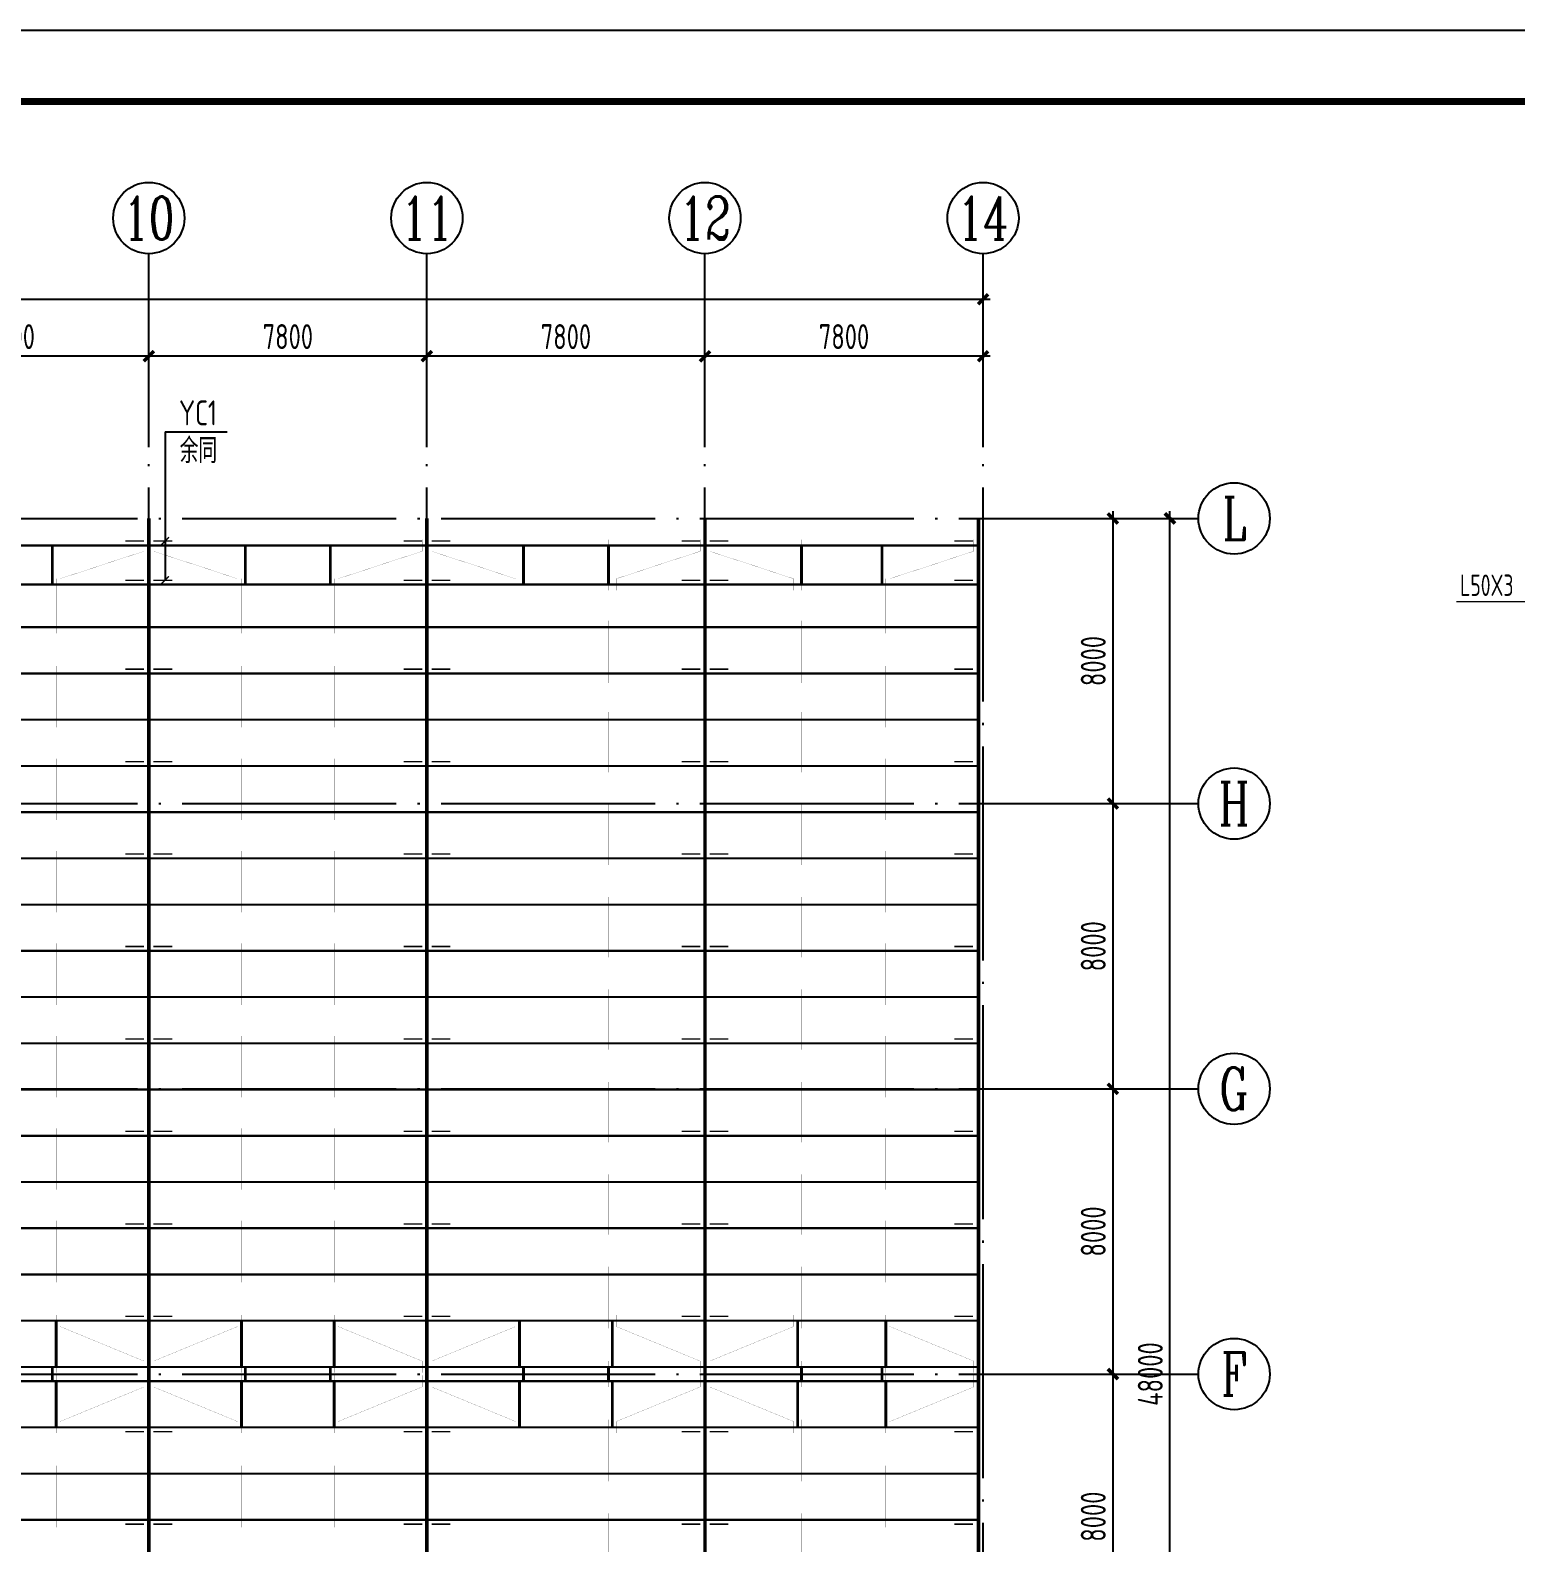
# Model space of a CAD drawing. Extents: x -2746917 to -971774, y -3334247 to -3250358.
# Drawn here: x -1746192 to -1725358, y -3295386 to -3274173 of the extents above; entities that cross this region are included whole.
import ezdxf
from ezdxf.enums import TextEntityAlignment as Align

# ---------------------------------------------------------------- set-up
doc = ezdxf.new("R2010")
doc.units = 0
doc.header["$LTSCALE"] = 1000
doc.header["$MEASUREMENT"] = 0
doc.header["$PDMODE"] = 35
for name, pattern in [('2', [16, 12.5, -1.5, 0.5, -1.5]), ('DASH', [0.35, 0.25, -0.1]), ('DOTE', [2.42, 2, -0.2, 0.02, -0.2])]:
    doc.linetypes.add(name, pattern=pattern)
doc.layers.get('0').update_dxf_attribs({"linetype": 'CONTINUOUS'})
doc.layers.get('Defpoints').update_dxf_attribs({"linetype": 'CONTINUOUS'})
for name, color, linetype in [('AXIS', 253, 'DOTE'), ('DIM', 3, 'CONTINUOUS'), ('NUM', 7, 'CONTINUOUS'), ('PUB_TITLE', 4, 'CONTINUOUS'), ('REIN', 1, 'CONTINUOUS'), ('TEXT', 7, 'CONTINUOUS'), ('THICK', 6, 'CONTINUOUS'), ('隅撑', 2, 'CONTINUOUS')]:
    doc.layers.add(name, color=color, linetype=linetype)
doc.layers.add('yichutu', color=7, linetype='CONTINUOUS', true_color=0xffffff, plot=False)
doc.styles.add('TSSD_Axis', font='Complex.shx', dxfattribs={"width": 0.7, "bigfont": 'hztxt.shx'})
doc.styles.add('TSSD_Dimension', font='tssdeng.shx', dxfattribs={"width": 0.75, "bigfont": 'Hztxt.shx'})
doc.styles.add('TSSD_Rein', font='Tssdeng.shx', dxfattribs={"width": 0.75, "bigfont": 'hztxt.shx'})
doc.dimstyles.new('TSSD_200_100', dxfattribs={"dimtxt": 350, "dimasz": 100, "dimexe": 100, "dimexo": 250, "dimgap": 100, "dimtad": 1, "dimdec": 0, "dimlfac": 2, "dimzin": 0, "dimdsep": 46, "dimtxsty": 'TSSD_Dimension', "dimblk": 'ARCHTICK', "dimcen": 0, "dimdle": 100, "dimclrt": 7, "dimadec": 0, "dimazin": 0, "dimtfac": 1, "dimtdec": 0, "dimtix": 1, "dimtmove": 2, "dimatfit": 3, "dimfxl": 1, "dimtolj": 1, "dimtzin": 0, "dimarcsym": 0})

# ---------------------------------------------------------------- blocks, each defined once
blk = doc.blocks.new('ts_axno')
at = {"color": 0, "linetype": 'ByBlock', "lineweight": -2}
blk.add_circle((0, 0), 0.5, dxfattribs=at)
at = {"color": 0, "linetype": 'ByBlock', "lineweight": -2, "style": 'TSSD_Axis', "width": 0.7}
blk.add_attdef('A', text='', height=0.6, dxfattribs=at).set_placement((0, 0), align=Align.MIDDLE_CENTER)
blk = doc.blocks.new('_ArchTick')
at = {"color": 0, "const_width": 0.5}
blk.add_lwpolyline([(-0.71, -0.71), (0.71, 0.71)], dxfattribs=at)
blk = doc.blocks.new('*D1843')
at = {"layer": 'Defpoints', "color": 0, "ltscale": 1.5}
for p in [(-1736729, -3278745), (-1736729, -3280020), (-1732829, -3280020)]:
    blk.add_point(p, dxfattribs=at)
at = {"layer": 'DIM', "color": 0, "lineweight": -2, "ltscale": 1.5}
for p, q in [((-1736729, -3279770), (-1736729, -3278645)), ((-1732829, -3279770), (-1732829, -3278645)), ((-1732729, -3278745), (-1736829, -3278745))]:
    blk.add_line(p, q, dxfattribs=at)
at = {"layer": 'DIM', "color": 0, "lineweight": -2, "ltscale": 1.5, "xscale": 100, "yscale": 100, "zscale": 100, "rotation": 180}
blk.add_blockref('_ArchTick', (-1736729, -3278745), dxfattribs=at)
at = {"layer": 'DIM', "color": 0, "lineweight": -2, "ltscale": 1.5, "xscale": 100, "yscale": 100, "zscale": 100}
blk.add_blockref('_ArchTick', (-1732829, -3278745), dxfattribs=at)
at = {"layer": 'DIM', "color": 7, "ltscale": 1.5, "insert": (-1734779, -3278470), "char_height": 350, "attachment_point": 5, "style": 'TSSD_Dimension'}
blk.add_mtext('\\A1;7800', dxfattribs=at)
blk = doc.blocks.new('*D1844')
at = {"layer": 'Defpoints', "color": 0, "ltscale": 1.5}
for p in [(-1740629, -3278745), (-1740629, -3280020), (-1736729, -3280020)]:
    blk.add_point(p, dxfattribs=at)
at = {"layer": 'DIM', "color": 0, "lineweight": -2, "ltscale": 1.5}
for p, q in [((-1740629, -3279770), (-1740629, -3278645)), ((-1736729, -3279770), (-1736729, -3278645)), ((-1736629, -3278745), (-1740729, -3278745))]:
    blk.add_line(p, q, dxfattribs=at)
at = {"layer": 'DIM', "color": 0, "lineweight": -2, "ltscale": 1.5, "xscale": 100, "yscale": 100, "zscale": 100, "rotation": 180}
blk.add_blockref('_ArchTick', (-1740629, -3278745), dxfattribs=at)
at = {"layer": 'DIM', "color": 0, "lineweight": -2, "ltscale": 1.5, "xscale": 100, "yscale": 100, "zscale": 100}
blk.add_blockref('_ArchTick', (-1736729, -3278745), dxfattribs=at)
at = {"layer": 'DIM', "color": 7, "ltscale": 1.5, "insert": (-1738679, -3278470), "char_height": 350, "attachment_point": 5, "style": 'TSSD_Dimension'}
blk.add_mtext('\\A1;7800', dxfattribs=at)
blk = doc.blocks.new('*D1845')
at = {"layer": 'Defpoints', "color": 0, "ltscale": 1.5}
for p in [(-1744529, -3278745), (-1744529, -3280020), (-1740629, -3280020)]:
    blk.add_point(p, dxfattribs=at)
at = {"layer": 'DIM', "color": 0, "lineweight": -2, "ltscale": 1.5}
for p, q in [((-1744529, -3279770), (-1744529, -3278645)), ((-1740629, -3279770), (-1740629, -3278645)), ((-1740529, -3278745), (-1744629, -3278745))]:
    blk.add_line(p, q, dxfattribs=at)
at = {"layer": 'DIM', "color": 0, "lineweight": -2, "ltscale": 1.5, "xscale": 100, "yscale": 100, "zscale": 100, "rotation": 180}
blk.add_blockref('_ArchTick', (-1744529, -3278745), dxfattribs=at)
at = {"layer": 'DIM', "color": 0, "lineweight": -2, "ltscale": 1.5, "xscale": 100, "yscale": 100, "zscale": 100}
blk.add_blockref('_ArchTick', (-1740629, -3278745), dxfattribs=at)
at = {"layer": 'DIM', "color": 7, "ltscale": 1.5, "insert": (-1742579, -3278470), "char_height": 350, "attachment_point": 5, "style": 'TSSD_Dimension'}
blk.add_mtext('\\A1;7800', dxfattribs=at)
blk = doc.blocks.new('*D1846')
at = {"layer": 'Defpoints', "color": 0, "ltscale": 1.5}
for p in [(-1748429, -3278745), (-1748429, -3280020), (-1744529, -3280020)]:
    blk.add_point(p, dxfattribs=at)
at = {"layer": 'DIM', "color": 0, "lineweight": -2, "ltscale": 1.5}
for p, q in [((-1748429, -3279770), (-1748429, -3278645)), ((-1744529, -3279770), (-1744529, -3278645)), ((-1744429, -3278745), (-1748529, -3278745))]:
    blk.add_line(p, q, dxfattribs=at)
at = {"layer": 'DIM', "color": 0, "lineweight": -2, "ltscale": 1.5, "xscale": 100, "yscale": 100, "zscale": 100, "rotation": 180}
blk.add_blockref('_ArchTick', (-1748429, -3278745), dxfattribs=at)
at = {"layer": 'DIM', "color": 0, "lineweight": -2, "ltscale": 1.5, "xscale": 100, "yscale": 100, "zscale": 100}
blk.add_blockref('_ArchTick', (-1744529, -3278745), dxfattribs=at)
at = {"layer": 'DIM', "color": 7, "ltscale": 1.5, "insert": (-1746479, -3278470), "char_height": 350, "attachment_point": 5, "style": 'TSSD_Dimension'}
blk.add_mtext('\\A1;7800', dxfattribs=at)
blk = doc.blocks.new('*D1854')
at = {"layer": 'Defpoints', "color": 0, "ltscale": 1.5}
for p in [(-1732829, -3277945), (-1775729, -3280020), (-1732829, -3280020)]:
    blk.add_point(p, dxfattribs=at)
at = {"layer": 'DIM', "color": 0, "lineweight": -2, "ltscale": 1.5}
for p, q in [((-1775829, -3277945), (-1732729, -3277945)), ((-1775729, -3279770), (-1775729, -3277845)), ((-1732829, -3279770), (-1732829, -3277845))]:
    blk.add_line(p, q, dxfattribs=at)
at = {"layer": 'DIM', "color": 0, "lineweight": -2, "ltscale": 1.5, "xscale": 100, "yscale": 100, "zscale": 100, "rotation": 180}
blk.add_blockref('_ArchTick', (-1775729, -3277945), dxfattribs=at)
at = {"layer": 'DIM', "color": 0, "lineweight": -2, "ltscale": 1.5, "xscale": 100, "yscale": 100, "zscale": 100}
blk.add_blockref('_ArchTick', (-1732829, -3277945), dxfattribs=at)
at = {"layer": 'DIM', "color": 7, "ltscale": 1.5, "insert": (-1754279, -3277670), "char_height": 350, "attachment_point": 5, "style": 'TSSD_Dimension'}
blk.add_mtext('\\A1;85800', dxfattribs=at)
blk = doc.blocks.new('*D1862')
at = {"layer": 'Defpoints', "color": 0, "ltscale": 1.5}
for p in [(-1731829, -3281020), (-1731829, -3285020), (-1731008, -3285020)]:
    blk.add_point(p, dxfattribs=at)
at = {"layer": 'DIM', "color": 0, "lineweight": -2, "ltscale": 1.5}
for p, q in [((-1731008, -3280920), (-1731008, -3285120)), ((-1731579, -3281020), (-1730908, -3281020)), ((-1731579, -3285020), (-1730908, -3285020))]:
    blk.add_line(p, q, dxfattribs=at)
at = {"layer": 'DIM', "color": 0, "lineweight": -2, "ltscale": 1.5, "xscale": 100, "yscale": 100, "zscale": 100}
for p, rotation in [((-1731008, -3281020), 90), ((-1731008, -3285020), 270)]:
    blk.add_blockref('_ArchTick', p, dxfattribs=dict(at, rotation=rotation))
at = {"layer": 'DIM', "color": 7, "ltscale": 1.5, "insert": (-1731283, -3283020), "char_height": 350, "attachment_point": 5, "rotation": 90, "style": 'TSSD_Dimension'}
blk.add_mtext('\\A1;8000', dxfattribs=at)
blk = doc.blocks.new('*D1863')
at = {"layer": 'Defpoints', "color": 0, "ltscale": 1.5}
for p in [(-1731829, -3285020), (-1731829, -3289020), (-1731008, -3289020)]:
    blk.add_point(p, dxfattribs=at)
at = {"layer": 'DIM', "color": 0, "lineweight": -2, "ltscale": 1.5}
for p, q in [((-1731579, -3285020), (-1730908, -3285020)), ((-1731008, -3284920), (-1731008, -3289120)), ((-1731579, -3289020), (-1730908, -3289020))]:
    blk.add_line(p, q, dxfattribs=at)
at = {"layer": 'DIM', "color": 0, "lineweight": -2, "ltscale": 1.5, "xscale": 100, "yscale": 100, "zscale": 100}
for p, rotation in [((-1731008, -3285020), 90), ((-1731008, -3289020), 270)]:
    blk.add_blockref('_ArchTick', p, dxfattribs=dict(at, rotation=rotation))
at = {"layer": 'DIM', "color": 7, "ltscale": 1.5, "insert": (-1731283, -3287020), "char_height": 350, "attachment_point": 5, "rotation": 90, "style": 'TSSD_Dimension'}
blk.add_mtext('\\A1;8000', dxfattribs=at)
blk = doc.blocks.new('*D1864')
at = {"layer": 'Defpoints', "color": 0, "ltscale": 1.5}
for p in [(-1731829, -3289020), (-1731829, -3293020), (-1731008, -3293020)]:
    blk.add_point(p, dxfattribs=at)
at = {"layer": 'DIM', "color": 0, "lineweight": -2, "ltscale": 1.5}
for p, q in [((-1731579, -3289020), (-1730908, -3289020)), ((-1731008, -3288920), (-1731008, -3293120)), ((-1731579, -3293020), (-1730908, -3293020))]:
    blk.add_line(p, q, dxfattribs=at)
at = {"layer": 'DIM', "color": 0, "lineweight": -2, "ltscale": 1.5, "xscale": 100, "yscale": 100, "zscale": 100}
for p, rotation in [((-1731008, -3289020), 90), ((-1731008, -3293020), 270)]:
    blk.add_blockref('_ArchTick', p, dxfattribs=dict(at, rotation=rotation))
at = {"layer": 'DIM', "color": 7, "ltscale": 1.5, "insert": (-1731283, -3291020), "char_height": 350, "attachment_point": 5, "rotation": 90, "style": 'TSSD_Dimension'}
blk.add_mtext('\\A1;8000', dxfattribs=at)
blk = doc.blocks.new('*D1865')
at = {"layer": 'Defpoints', "color": 0, "ltscale": 1.5}
for p in [(-1731829, -3293020), (-1731829, -3297020), (-1731008, -3297020)]:
    blk.add_point(p, dxfattribs=at)
at = {"layer": 'DIM', "color": 0, "lineweight": -2, "ltscale": 1.5}
for p, q in [((-1731579, -3293020), (-1730908, -3293020)), ((-1731008, -3292920), (-1731008, -3297120)), ((-1731579, -3297020), (-1730908, -3297020))]:
    blk.add_line(p, q, dxfattribs=at)
at = {"layer": 'DIM', "color": 0, "lineweight": -2, "ltscale": 1.5, "xscale": 100, "yscale": 100, "zscale": 100}
for p, rotation in [((-1731008, -3293020), 90), ((-1731008, -3297020), 270)]:
    blk.add_blockref('_ArchTick', p, dxfattribs=dict(at, rotation=rotation))
at = {"layer": 'DIM', "color": 7, "ltscale": 1.5, "insert": (-1731283, -3295020), "char_height": 350, "attachment_point": 5, "rotation": 90, "style": 'TSSD_Dimension'}
blk.add_mtext('\\A1;8000', dxfattribs=at)
blk = doc.blocks.new('*D1868')
at = {"layer": 'Defpoints', "color": 0, "ltscale": 1.5}
for p in [(-1731829, -3281020), (-1730208, -3281020), (-1731829, -3305020)]:
    blk.add_point(p, dxfattribs=at)
at = {"layer": 'DIM', "color": 0, "lineweight": -2, "ltscale": 1.5}
for p, q in [((-1730208, -3305120), (-1730208, -3280920)), ((-1731579, -3281020), (-1730108, -3281020)), ((-1731579, -3305020), (-1730108, -3305020))]:
    blk.add_line(p, q, dxfattribs=at)
at = {"layer": 'DIM', "color": 0, "lineweight": -2, "ltscale": 1.5, "xscale": 100, "yscale": 100, "zscale": 100}
for p, rotation in [((-1730208, -3281020), 90), ((-1730208, -3305020), 270)]:
    blk.add_blockref('_ArchTick', p, dxfattribs=dict(at, rotation=rotation))
at = {"layer": 'DIM', "color": 7, "ltscale": 1.5, "insert": (-1730483, -3293020), "char_height": 350, "attachment_point": 5, "rotation": 90, "style": 'TSSD_Dimension'}
blk.add_mtext('\\A1;48000', dxfattribs=at)
blk = doc.blocks.new('yct-891-420-89100-42000-100-2004.0')
at = {"layer": 'yichutu', "color": 7, "true_color": 0xffffff}
blk.add_lwpolyline([(0, 0), (0, 42000), (89100, 42000), (89100, 0)], close=True, dxfattribs=at)
blk = doc.blocks.new('A$C440D491C')
at = {"layer": 'PUB_TITLE'}
blk.add_lwpolyline([(0, 0), (0, 42000), (89100, 42000), (89100, 0)], close=True, dxfattribs=at)
at = {"layer": 'PUB_TITLE', "const_width": 100}
blk.add_lwpolyline([(88100, 1000), (88100, 41000), (713, 41000), (713, 1000), (88100, 1000)], dxfattribs=at)

msp = doc.modelspace()

# ---------------------------------------------------------------- linework, layer by layer
at = {"color": 0, "linetype": 'ByBlock'}
msp.add_line((-1744301.51, -3279805.18), (-1743431.09, -3279805.18), dxfattribs=at)
at = {"ltscale": 1.5}
msp.add_line((-1744301.51, -3279805.18), (-1744301.51, -3281886.52), dxfattribs=at)
at = {"layer": 'AXIS', "ltscale": 1.5}
for p, q in [((-1744528.83, -3305368.3), (-1744528.83, -3280019.55)), ((-1740628.83, -3305368.3), (-1740628.83, -3280019.55)), ((-1736728.83, -3305368.3), (-1736728.83, -3280019.55)), ((-1732828.83, -3305368.3), (-1732828.83, -3280019.55)), ((-1776728.83, -3281019.55), (-1731828.83, -3281019.55)), ((-1776728.83, -3285019.55), (-1731828.83, -3285019.55)), ((-1776728.83, -3289019.55), (-1731828.83, -3289019.55)), ((-1776728.83, -3293019.55), (-1731828.83, -3293019.55))]:
    msp.add_line(p, q, dxfattribs=at)
at = {"layer": 'NUM', "ltscale": 1.5}
for p, q in [((-1744528.83, -3280019.55), (-1744528.83, -3277306.89)), ((-1740628.83, -3280019.55), (-1740628.83, -3277306.89)), ((-1736728.83, -3280019.55), (-1736728.83, -3277306.89)), ((-1732828.83, -3280019.55), (-1732828.83, -3277306.89)), ((-1731828.83, -3281019.55), (-1729808.17, -3281019.55)), ((-1731828.83, -3285019.55), (-1729808.17, -3285019.55)), ((-1731828.83, -3289019.55), (-1729808.17, -3289019.55)), ((-1731828.83, -3293019.55), (-1729808.17, -3293019.55))]:
    msp.add_line(p, q, dxfattribs=at)
at = {"layer": 'REIN', "color": 4, "linetype": '2', "ltscale": 0.1, "const_width": 50}
for points in [[(-1744528.83, -3305019.55), (-1744528.83, -3281019.55)], [(-1740628.83, -3305019.55), (-1740628.83, -3281019.55)], [(-1736728.83, -3305019.55), (-1736728.83, -3281019.55)], [(-1732891.33, -3305019.55), (-1732891.33, -3281019.55)]]:
    msp.add_lwpolyline(points, dxfattribs=at)
at = {"layer": 'REIN', "color": 3, "linetype": 'ByBlock'}
for points, const_width in [([(-1745882.57, -3281397.62), (-1745882.57, -3281947.29)], 40), ([(-1745882.57, -3282028.56), (-1745882.57, -3281316.35)], 2), ([(-1743175.08, -3281397.62), (-1743175.08, -3281947.29)], 40), ([(-1743175.08, -3282028.56), (-1743175.08, -3281316.35)], 2), ([(-1741982.57, -3281397.62), (-1741982.57, -3281947.29)], 40), ([(-1741982.57, -3282028.56), (-1741982.57, -3281316.35)], 2), ([(-1739275.08, -3281397.62), (-1739275.08, -3281947.29)], 40), ([(-1739275.08, -3282028.56), (-1739275.08, -3281316.35)], 2), ([(-1738082.57, -3281397.62), (-1738082.57, -3281947.29)], 40), ([(-1738082.57, -3282028.56), (-1738082.57, -3281316.35)], 2), ([(-1735375.08, -3281397.62), (-1735375.08, -3281947.29)], 40), ([(-1735375.08, -3282028.56), (-1735375.08, -3281316.35)], 2), ([(-1734245.07, -3281397.62), (-1734245.07, -3281947.29)], 40), ([(-1734245.07, -3282028.56), (-1734245.07, -3281316.35)], 2), ([(-1745828.83, -3292190.15), (-1745828.83, -3293002.11)], 2), ([(-1743228.83, -3292190.15), (-1743228.83, -3293002.11)], 2), ([(-1741928.83, -3292190.15), (-1741928.83, -3293002.11)], 2), ([(-1739328.83, -3292190.15), (-1739328.83, -3293002.11)], 2), ([(-1738028.83, -3292190.15), (-1738028.83, -3293002.11)], 2), ([(-1735428.83, -3292190.15), (-1735428.83, -3293002.11)], 2), ([(-1734191.33, -3292190.15), (-1734191.33, -3293002.11)], 2), ([(-1745828.83, -3292920.84), (-1745828.83, -3292271.42)], 40), ([(-1743228.83, -3292920.84), (-1743228.83, -3292271.42)], 40), ([(-1741928.83, -3292920.84), (-1741928.83, -3292271.42)], 40), ([(-1739328.83, -3292920.84), (-1739328.83, -3292271.42)], 40), ([(-1738028.83, -3292920.84), (-1738028.83, -3292271.42)], 40), ([(-1735428.83, -3292920.84), (-1735428.83, -3292271.42)], 40), ([(-1734191.33, -3292920.84), (-1734191.33, -3292271.42)], 40), ([(-1745882.57, -3292838.53), (-1745882.57, -3293200.57)], 2), ([(-1743175.08, -3292838.53), (-1743175.08, -3293200.57)], 2), ([(-1741982.57, -3292838.53), (-1741982.57, -3293200.57)], 2), ([(-1739275.08, -3292838.53), (-1739275.08, -3293200.57)], 2), ([(-1738082.57, -3292838.53), (-1738082.57, -3293200.57)], 2), ([(-1735375.08, -3292838.53), (-1735375.08, -3293200.57)], 2), ([(-1734245.07, -3292838.53), (-1734245.07, -3293200.57)], 2), ([(-1745882.57, -3293119.3), (-1745882.57, -3292919.8)], 40), ([(-1745828.83, -3293848.95), (-1745828.83, -3293036.99)], 2), ([(-1743228.83, -3293848.95), (-1743228.83, -3293036.99)], 2), ([(-1743175.08, -3293119.3), (-1743175.08, -3292919.8)], 40), ([(-1741982.57, -3293119.3), (-1741982.57, -3292919.8)], 40), ([(-1741928.83, -3293848.95), (-1741928.83, -3293036.99)], 2), ([(-1739328.83, -3293848.95), (-1739328.83, -3293036.99)], 2), ([(-1739275.08, -3293119.3), (-1739275.08, -3292919.8)], 40), ([(-1738082.57, -3293119.3), (-1738082.57, -3292919.8)], 40), ([(-1738028.83, -3293848.95), (-1738028.83, -3293036.99)], 2), ([(-1735428.83, -3293848.95), (-1735428.83, -3293036.99)], 2), ([(-1735375.08, -3293119.3), (-1735375.08, -3292919.8)], 40), ([(-1734245.07, -3293119.3), (-1734245.07, -3292919.8)], 40), ([(-1734191.33, -3293848.95), (-1734191.33, -3293036.99)], 2), ([(-1745828.83, -3293118.26), (-1745828.83, -3293767.68)], 40), ([(-1743228.83, -3293118.26), (-1743228.83, -3293767.68)], 40), ([(-1741928.83, -3293118.26), (-1741928.83, -3293767.68)], 40), ([(-1739328.83, -3293118.26), (-1739328.83, -3293767.68)], 40), ([(-1738028.83, -3293118.26), (-1738028.83, -3293767.68)], 40), ([(-1735428.83, -3293118.26), (-1735428.83, -3293767.68)], 40), ([(-1734191.33, -3293118.26), (-1734191.33, -3293767.68)], 40)]:
    msp.add_lwpolyline(points, dxfattribs=dict(at, const_width=const_width))
at = {"layer": 'REIN', "color": 3, "linetype": 'DASH', "const_width": 2}
for points in [[(-1744595.97, -3281317.4), (-1744595.97, -3281479.94), (-1745775.08, -3281866.02), (-1745775.08, -3282028.56)], [(-1744461.68, -3281317.4), (-1744461.68, -3281479.94), (-1743282.57, -3281866.02), (-1743282.57, -3282028.56)], [(-1740695.97, -3281317.4), (-1740695.97, -3281479.94), (-1741875.08, -3281866.02), (-1741875.08, -3282028.56)], [(-1740561.68, -3281317.4), (-1740561.68, -3281479.94), (-1739382.57, -3281866.02), (-1739382.57, -3282028.56)], [(-1736795.97, -3281317.4), (-1736795.97, -3281479.94), (-1737975.08, -3281866.02), (-1737975.08, -3282028.56)], [(-1736661.68, -3281317.4), (-1736661.68, -3281479.94), (-1735482.57, -3281866.02), (-1735482.57, -3282028.56)], [(-1732958.47, -3281317.4), (-1732958.47, -3281479.94), (-1734137.58, -3281866.02), (-1734137.58, -3282028.56)], [(-1744595.97, -3293001.07), (-1744595.97, -3292838.53), (-1745775.08, -3292352.69), (-1745775.08, -3292190.15)], [(-1744461.68, -3293001.07), (-1744461.68, -3292838.53), (-1743282.57, -3292352.69), (-1743282.57, -3292190.15)], [(-1740695.97, -3293001.07), (-1740695.97, -3292838.53), (-1741875.08, -3292352.69), (-1741875.08, -3292190.15)], [(-1740561.68, -3293001.07), (-1740561.68, -3292838.53), (-1739382.57, -3292352.69), (-1739382.57, -3292190.15)], [(-1736795.97, -3293001.07), (-1736795.97, -3292838.53), (-1737975.08, -3292352.69), (-1737975.08, -3292190.15)], [(-1736661.68, -3293001.07), (-1736661.68, -3292838.53), (-1735482.57, -3292352.69), (-1735482.57, -3292190.15)], [(-1732958.47, -3293001.07), (-1732958.47, -3292838.53), (-1734137.58, -3292352.69), (-1734137.58, -3292190.15)], [(-1744595.97, -3293038.03), (-1744595.97, -3293200.57), (-1745775.08, -3293686.41), (-1745775.08, -3293848.95)], [(-1744461.68, -3293038.03), (-1744461.68, -3293200.57), (-1743282.57, -3293686.41), (-1743282.57, -3293848.95)], [(-1740695.97, -3293038.03), (-1740695.97, -3293200.57), (-1741875.08, -3293686.41), (-1741875.08, -3293848.95)], [(-1740561.68, -3293038.03), (-1740561.68, -3293200.57), (-1739382.57, -3293686.41), (-1739382.57, -3293848.95)], [(-1736795.97, -3293038.03), (-1736795.97, -3293200.57), (-1737975.08, -3293686.41), (-1737975.08, -3293848.95)], [(-1736661.68, -3293038.03), (-1736661.68, -3293200.57), (-1735482.57, -3293686.41), (-1735482.57, -3293848.95)], [(-1732958.47, -3293038.03), (-1732958.47, -3293200.57), (-1734137.58, -3293686.41), (-1734137.58, -3293848.95)]]:
    msp.add_lwpolyline(points, dxfattribs=at)
at = {"layer": 'REIN', "color": 0, "linetype": 'ByBlock', "const_width": 20}
for points in [[(-1744356.73, -3281393.12), (-1744246.29, -3281282.68)], [(-1744356.73, -3281941.75), (-1744246.29, -3281831.3)]]:
    msp.add_lwpolyline(points, dxfattribs=at)
at = {"layer": 'REIN', "color": 3, "linetype": 'DASH', "ltscale": 0.6, "const_width": 2}
for points in [[(-1745828.83, -3282632.07), (-1745828.83, -3281866.02)], [(-1743228.83, -3282632.07), (-1743228.83, -3281866.02)], [(-1741928.83, -3282632.07), (-1741928.83, -3281866.02)], [(-1739328.83, -3282632.07), (-1739328.83, -3281866.02)], [(-1738028.83, -3282632.07), (-1738028.83, -3281866.02)], [(-1735428.83, -3282632.07), (-1735428.83, -3281866.02)], [(-1734191.33, -3282632.07), (-1734191.33, -3281866.02)], [(-1745882.57, -3283328.98), (-1745882.57, -3282455.25)], [(-1743175.08, -3283328.98), (-1743175.08, -3282455.25)], [(-1741982.57, -3283328.98), (-1741982.57, -3282455.25)], [(-1739275.08, -3283328.98), (-1739275.08, -3282455.25)], [(-1738082.57, -3283328.98), (-1738082.57, -3282455.25)], [(-1735375.08, -3283328.98), (-1735375.08, -3282455.25)], [(-1734245.07, -3283328.98), (-1734245.07, -3282455.25)], [(-1745828.83, -3283951.68), (-1745828.83, -3283090.4)], [(-1743228.83, -3283951.68), (-1743228.83, -3283090.4)], [(-1741928.83, -3283951.68), (-1741928.83, -3283090.4)], [(-1739328.83, -3283951.68), (-1739328.83, -3283090.4)], [(-1738028.83, -3283951.68), (-1738028.83, -3283090.4)], [(-1735428.83, -3283951.68), (-1735428.83, -3283090.4)], [(-1734191.33, -3283951.68), (-1734191.33, -3283090.4)], [(-1745882.57, -3284581.42), (-1745882.57, -3283734.69)], [(-1743175.08, -3284581.42), (-1743175.08, -3283734.69)], [(-1741982.57, -3284581.42), (-1741982.57, -3283734.69)], [(-1739275.08, -3284581.42), (-1739275.08, -3283734.69)], [(-1738082.57, -3284581.42), (-1738082.57, -3283734.69)], [(-1735375.08, -3284581.42), (-1735375.08, -3283734.69)], [(-1734245.07, -3284581.42), (-1734245.07, -3283734.69)], [(-1745828.83, -3285248.43), (-1745828.83, -3284387.15)], [(-1743228.83, -3285248.43), (-1743228.83, -3284387.15)], [(-1741928.83, -3285248.43), (-1741928.83, -3284387.15)], [(-1739328.83, -3285248.43), (-1739328.83, -3284387.15)], [(-1738028.83, -3285248.43), (-1738028.83, -3284387.15)], [(-1735428.83, -3285248.43), (-1735428.83, -3284387.15)], [(-1734191.33, -3285248.43), (-1734191.33, -3284387.15)], [(-1745882.57, -3285878.17), (-1745882.57, -3285031.45)], [(-1743175.08, -3285878.17), (-1743175.08, -3285031.45)], [(-1741982.57, -3285878.17), (-1741982.57, -3285031.45)], [(-1739275.08, -3285878.17), (-1739275.08, -3285031.45)], [(-1738082.57, -3285878.17), (-1738082.57, -3285031.45)], [(-1735375.08, -3285878.17), (-1735375.08, -3285031.45)], [(-1734245.07, -3285878.17), (-1734245.07, -3285031.45)], [(-1745828.83, -3286545.18), (-1745828.83, -3285683.91)], [(-1743228.83, -3286545.18), (-1743228.83, -3285683.91)], [(-1741928.83, -3286545.18), (-1741928.83, -3285683.91)], [(-1739328.83, -3286545.18), (-1739328.83, -3285683.91)], [(-1738028.83, -3286545.18), (-1738028.83, -3285683.91)], [(-1735428.83, -3286545.18), (-1735428.83, -3285683.91)], [(-1734191.33, -3286545.18), (-1734191.33, -3285683.91)], [(-1745882.57, -3287174.92), (-1745882.57, -3286328.2)], [(-1743175.08, -3287174.92), (-1743175.08, -3286328.2)], [(-1741982.57, -3287174.92), (-1741982.57, -3286328.2)], [(-1739275.08, -3287174.92), (-1739275.08, -3286328.2)], [(-1738082.57, -3287174.92), (-1738082.57, -3286328.2)], [(-1735375.08, -3287174.92), (-1735375.08, -3286328.2)], [(-1734245.07, -3287174.92), (-1734245.07, -3286328.2)], [(-1745828.83, -3287841.93), (-1745828.83, -3286980.66)], [(-1743228.83, -3287841.93), (-1743228.83, -3286980.66)], [(-1741928.83, -3287841.93), (-1741928.83, -3286980.66)], [(-1739328.83, -3287841.93), (-1739328.83, -3286980.66)], [(-1738028.83, -3287841.93), (-1738028.83, -3286980.66)], [(-1735428.83, -3287841.93), (-1735428.83, -3286980.66)], [(-1734191.33, -3287841.93), (-1734191.33, -3286980.66)], [(-1745882.57, -3288471.67), (-1745882.57, -3287624.95)], [(-1743175.08, -3288471.67), (-1743175.08, -3287624.95)], [(-1741982.57, -3288471.67), (-1741982.57, -3287624.95)], [(-1739275.08, -3288471.67), (-1739275.08, -3287624.95)], [(-1738082.57, -3288471.67), (-1738082.57, -3287624.95)], [(-1735375.08, -3288471.67), (-1735375.08, -3287624.95)], [(-1734245.07, -3288471.67), (-1734245.07, -3287624.95)], [(-1745828.83, -3289138.68), (-1745828.83, -3288277.41)], [(-1743228.83, -3289138.68), (-1743228.83, -3288277.41)], [(-1741928.83, -3289138.68), (-1741928.83, -3288277.41)], [(-1739328.83, -3289138.68), (-1739328.83, -3288277.41)], [(-1738028.83, -3289138.68), (-1738028.83, -3288277.41)], [(-1735428.83, -3289138.68), (-1735428.83, -3288277.41)], [(-1734191.33, -3289138.68), (-1734191.33, -3288277.41)], [(-1745882.57, -3289768.42), (-1745882.57, -3288921.7)], [(-1743175.08, -3289768.42), (-1743175.08, -3288921.7)], [(-1741982.57, -3289768.42), (-1741982.57, -3288921.7)], [(-1739275.08, -3289768.42), (-1739275.08, -3288921.7)], [(-1738082.57, -3289768.42), (-1738082.57, -3288921.7)], [(-1735375.08, -3289768.42), (-1735375.08, -3288921.7)], [(-1734245.07, -3289768.42), (-1734245.07, -3288921.7)], [(-1745828.83, -3290435.44), (-1745828.83, -3289574.16)], [(-1743228.83, -3290435.44), (-1743228.83, -3289574.16)], [(-1741928.83, -3290435.44), (-1741928.83, -3289574.16)], [(-1739328.83, -3290435.44), (-1739328.83, -3289574.16)], [(-1738028.83, -3290435.44), (-1738028.83, -3289574.16)], [(-1735428.83, -3290435.44), (-1735428.83, -3289574.16)], [(-1734191.33, -3290435.44), (-1734191.33, -3289574.16)], [(-1745882.57, -3291065.17), (-1745882.57, -3290218.45)], [(-1743175.08, -3291065.17), (-1743175.08, -3290218.45)], [(-1741982.57, -3291065.17), (-1741982.57, -3290218.45)], [(-1739275.08, -3291065.17), (-1739275.08, -3290218.45)], [(-1738082.57, -3291065.17), (-1738082.57, -3290218.45)], [(-1735375.08, -3291065.17), (-1735375.08, -3290218.45)], [(-1734245.07, -3291065.17), (-1734245.07, -3290218.45)], [(-1745828.83, -3291732.19), (-1745828.83, -3290870.91)], [(-1743228.83, -3291732.19), (-1743228.83, -3290870.91)], [(-1741928.83, -3291732.19), (-1741928.83, -3290870.91)], [(-1739328.83, -3291732.19), (-1739328.83, -3290870.91)], [(-1738028.83, -3291732.19), (-1738028.83, -3290870.91)], [(-1735428.83, -3291732.19), (-1735428.83, -3290870.91)], [(-1734191.33, -3291732.19), (-1734191.33, -3290870.91)], [(-1745882.57, -3292379.71), (-1745882.57, -3291515.2)], [(-1743175.08, -3292379.71), (-1743175.08, -3291515.2)], [(-1741982.57, -3292379.71), (-1741982.57, -3291515.2)], [(-1739275.08, -3292379.71), (-1739275.08, -3291515.2)], [(-1738082.57, -3292379.71), (-1738082.57, -3291515.2)], [(-1735375.08, -3292379.71), (-1735375.08, -3291515.2)], [(-1734245.07, -3292379.71), (-1734245.07, -3291515.2)], [(-1745882.57, -3293659.39), (-1745882.57, -3294523.9)], [(-1743175.08, -3293659.39), (-1743175.08, -3294523.9)], [(-1741982.57, -3293659.39), (-1741982.57, -3294523.9)], [(-1739275.08, -3293659.39), (-1739275.08, -3294523.9)], [(-1738082.57, -3293659.39), (-1738082.57, -3294523.9)], [(-1735375.08, -3293659.39), (-1735375.08, -3294523.9)], [(-1734245.07, -3293659.39), (-1734245.07, -3294523.9)], [(-1745828.83, -3294306.91), (-1745828.83, -3295168.19)], [(-1743228.83, -3294306.91), (-1743228.83, -3295168.19)], [(-1741928.83, -3294306.91), (-1741928.83, -3295168.19)], [(-1739328.83, -3294306.91), (-1739328.83, -3295168.19)], [(-1738028.83, -3294306.91), (-1738028.83, -3295168.19)], [(-1735428.83, -3294306.91), (-1735428.83, -3295168.19)], [(-1734191.33, -3294306.91), (-1734191.33, -3295168.19)], [(-1745882.57, -3294973.93), (-1745882.57, -3295820.65)], [(-1743175.08, -3294973.93), (-1743175.08, -3295820.65)], [(-1741982.57, -3294973.93), (-1741982.57, -3295820.65)], [(-1739275.08, -3294973.93), (-1739275.08, -3295820.65)], [(-1738082.57, -3294973.93), (-1738082.57, -3295820.65)], [(-1735375.08, -3294973.93), (-1735375.08, -3295820.65)], [(-1734245.07, -3294973.93), (-1734245.07, -3295820.65)]]:
    msp.add_lwpolyline(points, dxfattribs=at)
at = {"layer": 'TEXT', "lineweight": 5}
msp.add_line((-1725155.05, -3282188.06, -192), (-1726187.18, -3282188.06, -192), dxfattribs=at)
at = {"layer": 'THICK', "const_width": 30}
for points in [[(-1732891.33, -3281398.67), (-1775728.83, -3281398.67)], [(-1732891.33, -3281947.29), (-1775728.83, -3281947.29)], [(-1732891.33, -3282545.79), (-1775728.83, -3282545.79)], [(-1732891.33, -3283194.17), (-1775728.83, -3283194.17)], [(-1732891.33, -3283842.55), (-1775728.83, -3283842.55)], [(-1732891.33, -3284490.92), (-1775728.83, -3284490.92)], [(-1732891.33, -3285139.29), (-1775728.83, -3285139.29)], [(-1732891.33, -3285787.67), (-1775728.83, -3285787.67)], [(-1732891.33, -3286436.04), (-1775728.83, -3286436.04)], [(-1732891.33, -3287084.42), (-1775728.83, -3287084.42)], [(-1732891.33, -3287732.8), (-1775728.83, -3287732.8)], [(-1732891.33, -3288381.17), (-1775728.83, -3288381.17)], [(-1732891.33, -3289029.55), (-1775728.83, -3289029.55)], [(-1732891.33, -3289677.93), (-1775728.83, -3289677.93)], [(-1732891.33, -3290326.3), (-1775728.83, -3290326.3)], [(-1732891.33, -3290974.67), (-1775728.83, -3290974.67)], [(-1732891.33, -3291623.05), (-1775728.83, -3291623.05)], [(-1732891.33, -3292271.42), (-1775728.83, -3292271.42)], [(-1732891.33, -3292919.8), (-1775728.83, -3292919.8)], [(-1732891.33, -3293119.3), (-1775728.83, -3293119.3)], [(-1732891.33, -3293767.68), (-1775728.83, -3293767.68)], [(-1732891.33, -3294416.05), (-1775728.83, -3294416.05)], [(-1732891.33, -3295064.43), (-1775728.83, -3295064.43)]]:
    msp.add_lwpolyline(points, dxfattribs=at)
at = {"layer": '隅撑', "linetype": 'DASH', "ltscale": 0.3, "const_width": 20}
for points in [[(-1744856.84, -3281337.9), (-1744594.6, -3281337.9)], [(-1744200.82, -3281337.9), (-1744463.06, -3281337.9)], [(-1740956.84, -3281337.9), (-1740694.6, -3281337.9)], [(-1740300.82, -3281337.9), (-1740563.06, -3281337.9)], [(-1737056.84, -3281337.9), (-1736794.6, -3281337.9)], [(-1736400.82, -3281337.9), (-1736663.06, -3281337.9)], [(-1732971.12, -3281337.9), (-1733233.37, -3281337.9)], [(-1744856.84, -3281886.52), (-1744594.6, -3281886.52)], [(-1744200.82, -3281886.52), (-1744463.06, -3281886.52)], [(-1740956.84, -3281886.52), (-1740694.6, -3281886.52)], [(-1740300.82, -3281886.52), (-1740563.06, -3281886.52)], [(-1737056.84, -3281886.52), (-1736794.6, -3281886.52)], [(-1736400.82, -3281886.52), (-1736663.06, -3281886.52)], [(-1732971.12, -3281886.52), (-1733233.37, -3281886.52)], [(-1744856.84, -3283133.4), (-1744594.6, -3283133.4)], [(-1744200.82, -3283133.4), (-1744463.06, -3283133.4)], [(-1740956.84, -3283133.4), (-1740694.6, -3283133.4)], [(-1740300.82, -3283133.4), (-1740563.06, -3283133.4)], [(-1737056.84, -3283133.4), (-1736794.6, -3283133.4)], [(-1736400.82, -3283133.4), (-1736663.06, -3283133.4)], [(-1732971.12, -3283133.4), (-1733233.37, -3283133.4)], [(-1744856.84, -3284430.15), (-1744594.6, -3284430.15)], [(-1744200.82, -3284430.15), (-1744463.06, -3284430.15)], [(-1740956.84, -3284430.15), (-1740694.6, -3284430.15)], [(-1740300.82, -3284430.15), (-1740563.06, -3284430.15)], [(-1737056.84, -3284430.15), (-1736794.6, -3284430.15)], [(-1736400.82, -3284430.15), (-1736663.06, -3284430.15)], [(-1732971.12, -3284430.15), (-1733233.37, -3284430.15)], [(-1744856.84, -3285726.9), (-1744594.6, -3285726.9)], [(-1744200.82, -3285726.9), (-1744463.06, -3285726.9)], [(-1740956.84, -3285726.9), (-1740694.6, -3285726.9)], [(-1740300.82, -3285726.9), (-1740563.06, -3285726.9)], [(-1737056.84, -3285726.9), (-1736794.6, -3285726.9)], [(-1736400.82, -3285726.9), (-1736663.06, -3285726.9)], [(-1732971.12, -3285726.9), (-1733233.37, -3285726.9)], [(-1744856.84, -3287023.65), (-1744594.6, -3287023.65)], [(-1744200.82, -3287023.65), (-1744463.06, -3287023.65)], [(-1740956.84, -3287023.65), (-1740694.6, -3287023.65)], [(-1740300.82, -3287023.65), (-1740563.06, -3287023.65)], [(-1737056.84, -3287023.65), (-1736794.6, -3287023.65)], [(-1736400.82, -3287023.65), (-1736663.06, -3287023.65)], [(-1732971.12, -3287023.65), (-1733233.37, -3287023.65)], [(-1744856.84, -3288320.4), (-1744594.6, -3288320.4)], [(-1744200.82, -3288320.4), (-1744463.06, -3288320.4)], [(-1740956.84, -3288320.4), (-1740694.6, -3288320.4)], [(-1740300.82, -3288320.4), (-1740563.06, -3288320.4)], [(-1737056.84, -3288320.4), (-1736794.6, -3288320.4)], [(-1736400.82, -3288320.4), (-1736663.06, -3288320.4)], [(-1732971.12, -3288320.4), (-1733233.37, -3288320.4)], [(-1744856.84, -3289617.16), (-1744594.6, -3289617.16)], [(-1744200.82, -3289617.16), (-1744463.06, -3289617.16)], [(-1740956.84, -3289617.16), (-1740694.6, -3289617.16)], [(-1740300.82, -3289617.16), (-1740563.06, -3289617.16)], [(-1737056.84, -3289617.16), (-1736794.6, -3289617.16)], [(-1736400.82, -3289617.16), (-1736663.06, -3289617.16)], [(-1732971.12, -3289617.16), (-1733233.37, -3289617.16)], [(-1744856.84, -3290913.91), (-1744594.6, -3290913.91)], [(-1744200.82, -3290913.91), (-1744463.06, -3290913.91)], [(-1740956.84, -3290913.91), (-1740694.6, -3290913.91)], [(-1740300.82, -3290913.91), (-1740563.06, -3290913.91)], [(-1737056.84, -3290913.91), (-1736794.6, -3290913.91)], [(-1736400.82, -3290913.91), (-1736663.06, -3290913.91)], [(-1732971.12, -3290913.91), (-1733233.37, -3290913.91)], [(-1744856.84, -3292210.66), (-1744594.6, -3292210.66)], [(-1744200.82, -3292210.66), (-1744463.06, -3292210.66)], [(-1740956.84, -3292210.66), (-1740694.6, -3292210.66)], [(-1740300.82, -3292210.66), (-1740563.06, -3292210.66)], [(-1737056.84, -3292210.66), (-1736794.6, -3292210.66)], [(-1736400.82, -3292210.66), (-1736663.06, -3292210.66)], [(-1732971.12, -3292210.66), (-1733233.37, -3292210.66)], [(-1744856.84, -3293828.44), (-1744594.6, -3293828.44)], [(-1744200.82, -3293828.44), (-1744463.06, -3293828.44)], [(-1740956.84, -3293828.44), (-1740694.6, -3293828.44)], [(-1740300.82, -3293828.44), (-1740563.06, -3293828.44)], [(-1737056.84, -3293828.44), (-1736794.6, -3293828.44)], [(-1736400.82, -3293828.44), (-1736663.06, -3293828.44)], [(-1732971.12, -3293828.44), (-1733233.37, -3293828.44)], [(-1744856.84, -3295125.19), (-1744594.6, -3295125.19)], [(-1744200.82, -3295125.19), (-1744463.06, -3295125.19)], [(-1740956.84, -3295125.19), (-1740694.6, -3295125.19)], [(-1740300.82, -3295125.19), (-1740563.06, -3295125.19)], [(-1737056.84, -3295125.19), (-1736794.6, -3295125.19)], [(-1736400.82, -3295125.19), (-1736663.06, -3295125.19)], [(-1732971.12, -3295125.19), (-1733233.37, -3295125.19)]]:
    msp.add_lwpolyline(points, dxfattribs=at)

# ---------------------------------------------------------------- block references
at = {"ltscale": 1.5}
msp.add_blockref('A$C440D491C', (-1781995.02, -3316173.05), dxfattribs=at)
at = {"layer": 'NUM'}
ref = msp.add_blockref('ts_axno', (-1744528.83, -3276806.89), dxfattribs=dict(at, xscale=1000, yscale=1000, zscale=1000))
ref.add_attrib('10', '10', dxfattribs={"height": 600, "style": 'TSSD_Axis', "width": 0.7}).set_placement((-1744528.83, -3276806.89), align=Align.MIDDLE_CENTER)
ref = msp.add_blockref('ts_axno', (-1740628.83, -3276806.89), dxfattribs=dict(at, xscale=1000, yscale=1000, zscale=1000))
ref.add_attrib('11', '11', dxfattribs={"height": 600, "style": 'TSSD_Axis', "width": 0.7}).set_placement((-1740628.83, -3276806.89), align=Align.MIDDLE_CENTER)
ref = msp.add_blockref('ts_axno', (-1736728.83, -3276806.89), dxfattribs=dict(at, xscale=1000, yscale=1000, zscale=1000))
ref.add_attrib('12', '12', dxfattribs={"height": 600, "style": 'TSSD_Axis', "width": 0.7}).set_placement((-1736728.83, -3276806.89), align=Align.MIDDLE_CENTER)
ref = msp.add_blockref('ts_axno', (-1732828.83, -3276806.89), dxfattribs=dict(at, xscale=1000, yscale=1000, zscale=1000))
ref.add_attrib('14', '14', dxfattribs={"height": 600, "style": 'TSSD_Axis', "width": 0.7}).set_placement((-1732828.83, -3276806.89), align=Align.MIDDLE_CENTER)
ref = msp.add_blockref('ts_axno', (-1729308.17, -3281019.55), dxfattribs=dict(at, xscale=1000, yscale=1000, zscale=1000))
ref.add_attrib('G', 'L', dxfattribs={"height": 600, "style": 'TSSD_Axis', "width": 0.7}).set_placement((-1729308.17, -3281019.55), align=Align.MIDDLE_CENTER)
ref = msp.add_blockref('ts_axno', (-1729308.17, -3285019.55), dxfattribs=dict(at, xscale=1000, yscale=1000, zscale=1000))
ref.add_attrib('F', 'H', dxfattribs={"height": 600, "style": 'TSSD_Axis', "width": 0.7}).set_placement((-1729308.17, -3285019.55), align=Align.MIDDLE_CENTER)
ref = msp.add_blockref('ts_axno', (-1729308.17, -3289019.55), dxfattribs=dict(at, xscale=1000, yscale=1000, zscale=1000))
ref.add_attrib('E', 'G', dxfattribs={"height": 600, "style": 'TSSD_Axis', "width": 0.7}).set_placement((-1729308.17, -3289019.55), align=Align.MIDDLE_CENTER)
ref = msp.add_blockref('ts_axno', (-1729308.17, -3293019.55), dxfattribs=dict(at, xscale=1000, yscale=1000, zscale=1000))
ref.add_attrib('D', 'F', dxfattribs={"height": 600, "style": 'TSSD_Axis', "width": 0.7}).set_placement((-1729308.17, -3293019.55), align=Align.MIDDLE_CENTER)
at = {"layer": 'yichutu'}
msp.add_blockref('yct-891-420-89100-42000-100-2004.0', (-1781995.02, -3316173.05), dxfattribs=at)

# ---------------------------------------------------------------- texts
at = {"layer": 'TEXT', "lineweight": 5, "style": 'TSSD_Rein'}
for s, height, width, p in [('YC1', 350, 0.75, (-1744104.51, -3279713.94)), ('余同', 350, 0.75, (-1744095.22, -3280243.61)), ('L50X3', 300, 0.7, (-1726138.68, -3282106.61, -192))]:
    msp.add_text(s, height=height, dxfattribs=dict(at, width=width)).set_placement(p)

# ---------------------------------------------------------------- dimensions: what is measured, and where the dimension line sits
at = {"layer": 'DIM', "ltscale": 1.5}
for base, p1, p2, picture, middle in [((-1732828.83, -3277944.55), (-1775728.83, -3280019.55), (-1732828.83, -3280019.55), '*D1854', (-1754278.83, -3277669.55)), ((-1748428.83, -3278744.55), (-1744528.83, -3280019.55), (-1748428.83, -3280019.55), '*D1846', (-1746478.83, -3278469.55)), ((-1744528.83, -3278744.55), (-1740628.83, -3280019.55), (-1744528.83, -3280019.55), '*D1845', (-1742578.83, -3278469.55)), ((-1740628.83, -3278744.55), (-1736728.83, -3280019.55), (-1740628.83, -3280019.55), '*D1844', (-1738678.83, -3278469.55)), ((-1736728.83, -3278744.55), (-1732828.83, -3280019.55), (-1736728.83, -3280019.55), '*D1843', (-1734778.83, -3278469.55))]:
    dim = msp.add_linear_dim(base=base, p1=p1, p2=p2, dimstyle='TSSD_200_100', dxfattribs=at)
    dim.commit()
    dim.dimension.update_dxf_attribs({"geometry": picture, "text_midpoint": middle})
for base, p1, p2, picture, middle in [((-1731008.17, -3285019.55), (-1731828.83, -3281019.55), (-1731828.83, -3285019.55), '*D1862', (-1731283.17, -3283019.55)), ((-1730208.17, -3281019.55), (-1731828.83, -3305019.55), (-1731828.83, -3281019.55), '*D1868', (-1730483.17, -3293019.55)), ((-1731008.17, -3289019.55), (-1731828.83, -3285019.55), (-1731828.83, -3289019.55), '*D1863', (-1731283.17, -3287019.55)), ((-1731008.17, -3293019.55), (-1731828.83, -3289019.55), (-1731828.83, -3293019.55), '*D1864', (-1731283.17, -3291019.55)), ((-1731008.17, -3297019.55), (-1731828.83, -3293019.55), (-1731828.83, -3297019.55), '*D1865', (-1731283.17, -3295019.55))]:
    dim = msp.add_linear_dim(base=base, p1=p1, p2=p2, angle=270, dimstyle='TSSD_200_100', dxfattribs=at)
    dim.commit()
    dim.dimension.update_dxf_attribs({"geometry": picture, "text_midpoint": middle})

doc.saveas('drawing.dxf')
